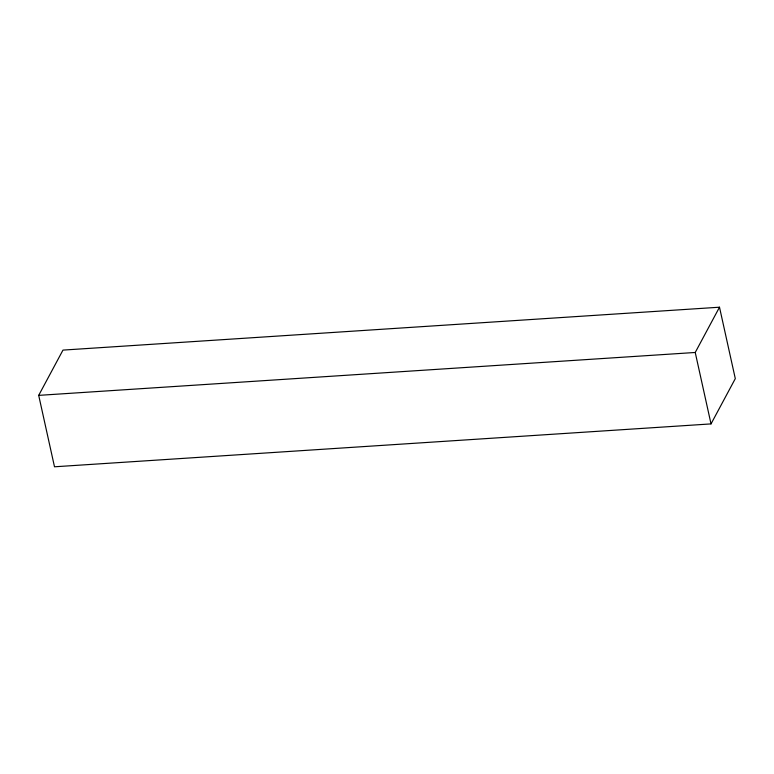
<?xml version="1.0" encoding="UTF-8"?>
<svg xmlns="http://www.w3.org/2000/svg" width="774" height="774" viewBox="0 0 774 774"><rect width="100%" height="100%" fill="white"/><g stroke="black" fill="none" stroke-linecap="round" stroke-linejoin="round"><path stroke-width="1.16" d="M38.7 395.369L62.975 350.1L719.501 307.21L735.3 378.631L711.025 423.9L54.499 466.79L38.7 395.369L695.236 352.47L719.501 307.21M695.236 352.47L711.025 423.9"/></g></svg>
